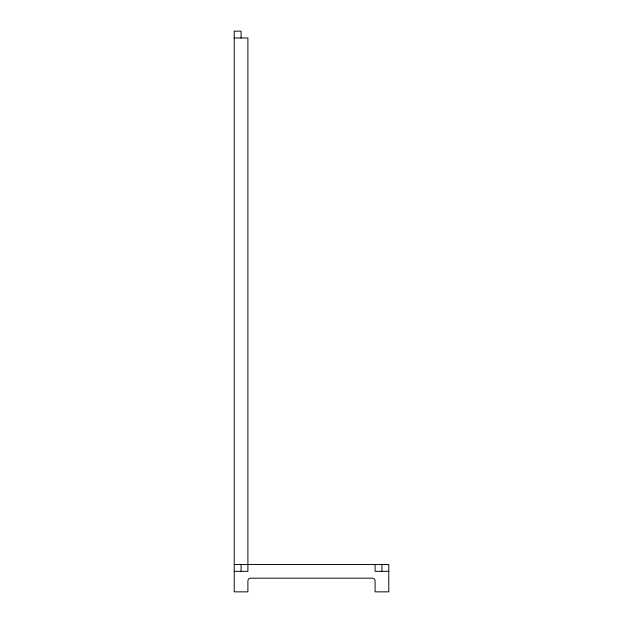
<?xml version="1.0" encoding="UTF-8"?>
<svg xmlns="http://www.w3.org/2000/svg" width="623" height="623" viewBox="0 0 623 623"><rect width="100%" height="100%" fill="white"/><g stroke="black" fill="none" stroke-linecap="round" stroke-linejoin="round"><path stroke-width="0.93" d="M234.232 37.987L247.907 37.987L247.907 571.338L234.232 571.338M234.232 564.5L388.768 564.5L388.768 591.85L375.093 591.85L375.093 580.909A2.733 2.733 0 0 0 372.359 578.175L250.641 578.175A2.733 2.733 0 0 0 247.907 580.909L247.907 591.85L234.232 591.85L234.232 31.15L241.07 31.15L241.07 37.987M388.768 571.338L375.093 571.338L375.093 564.5M381.93 564.5L381.93 571.338M241.07 564.5L241.07 571.338"/></g></svg>
